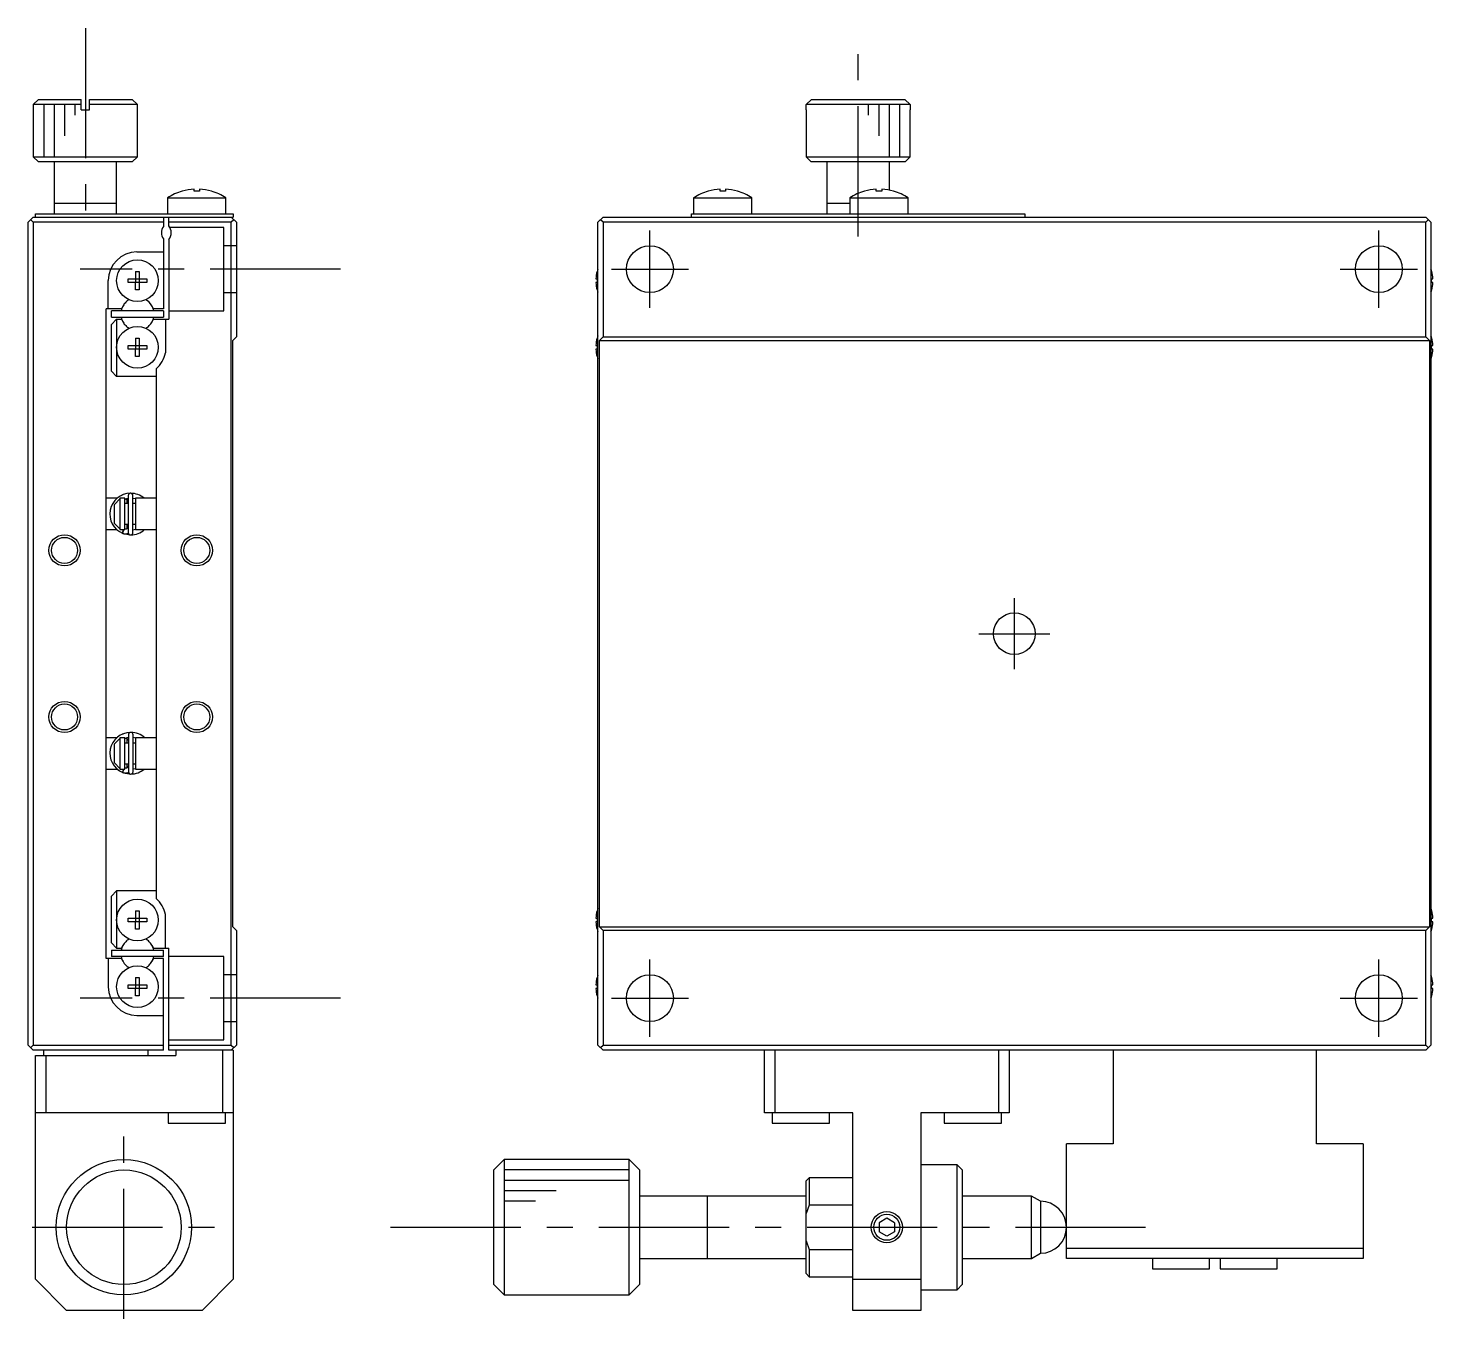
# Model space of a CAD drawing. Extents: x 65 to 401, y -9 to 219.
# Drawn here: x 265.9 to 400.8, y 63.3 to 187.3 of the extents above; entities that cross this region are included whole.
import ezdxf

# ---------------------------------------------------------------- set-up
doc = ezdxf.new("R2010")
doc.units = 0
doc.header["$LTSCALE"] = 10
doc.linetypes.add('CENTER', pattern=[2, 1.25, -0.25, 0.25, -0.25])
doc.linetypes.add('DASHED', pattern=[3.5, 2, -1.5])
doc.layers.get('0').update_dxf_attribs({"linetype": 'CONTINUOUS'})
doc.layers.add('CENTER', color=1, linetype='CENTER')

msp = doc.modelspace()

# ---------------------------------------------------------------- linework, layer by layer
at = {"color": 7, "linetype": 'CONTINUOUS'}
for p, q in [((266.941479, 180.443444), (266.441479, 179.943444)), ((271.041479, 179.943444), (266.441479, 179.943444)), ((266.441479, 179.943444), (266.441479, 174.943444)), ((266.941479, 180.443444), (271.041479, 180.443444)), ((271.041479, 179.443444), (271.041479, 180.443444)), ((271.041479, 179.443444), (271.841479, 179.443444)), ((271.841479, 180.443444), (275.941479, 180.443444)), ((271.841479, 179.443444), (271.841479, 180.443444)), ((276.441479, 179.943444), (271.841479, 179.943444)), ((276.441479, 179.943444), (275.941479, 180.443444)), ((276.441479, 174.943444), (276.441479, 179.943444)), ((340.655007, 179.443444), (340.671033, 179.443444)), ((340.655007, 179.443444), (340.655007, 174.943444)), ((340.671033, 179.943444), (341.17282, 180.443444)), ((340.671033, 179.443444), (340.671033, 179.943444)), ((350.638982, 179.943444), (340.671033, 179.943444)), ((341.17282, 180.443444), (350.137194, 180.443444)), ((350.137194, 180.443444), (350.638982, 179.943444)), ((350.638982, 179.943444), (350.638982, 179.443444)), ((350.638982, 179.443444), (350.655007, 179.443444)), ((350.655007, 174.943444), (350.655007, 179.443444)), ((266.441479, 174.943444), (276.441479, 174.943444)), ((266.441479, 174.943444), (266.941479, 174.443444)), ((275.941479, 174.443444), (266.941479, 174.443444)), ((268.441479, 174.443444), (268.441479, 169.443444)), ((274.441479, 169.443444), (274.441479, 174.443444)), ((275.941479, 174.443444), (276.441479, 174.943444)), ((340.655007, 174.943444), (350.655007, 174.943444)), ((340.655007, 174.943444), (341.155007, 174.443444)), ((350.155007, 174.443444), (341.155007, 174.443444)), ((342.655007, 174.443444), (342.655007, 169.443444)), ((348.655007, 171.735519), (348.655007, 174.443444)), ((350.155007, 174.443444), (350.655007, 174.943444)), ((280.74234, 171.636648), (280.739331, 171.642817)), ((281.881479, 171.636648), (281.881479, 171.829906)), ((282.401479, 171.636648), (281.881479, 171.636648)), ((282.401479, 171.829906), (282.401479, 171.636648)), ((283.543627, 171.642817), (283.540618, 171.636648)), ((331.255868, 171.636648), (331.25286, 171.642817)), ((332.395007, 171.636648), (332.395007, 171.829906)), ((332.915007, 171.636648), (332.395007, 171.636648)), ((332.915007, 171.829906), (332.915007, 171.636648)), ((334.057155, 171.642817), (334.054146, 171.636648)), ((346.255868, 171.636648), (346.25286, 171.642817)), ((347.395007, 171.636648), (347.395007, 171.829906)), ((347.915007, 171.636648), (347.395007, 171.636648)), ((347.915007, 171.829906), (347.915007, 171.636648)), ((349.057155, 171.642817), (349.054146, 171.636648)), ((274.441479, 170.443444), (268.441479, 170.443444)), ((279.341479, 170.985907), (284.941479, 170.985907)), ((279.341479, 170.985907), (279.341479, 169.443444)), ((284.941479, 169.443444), (284.941479, 170.985907)), ((329.855007, 170.985907), (329.855007, 169.443444)), ((329.855007, 170.985907), (335.455007, 170.985907)), ((335.455007, 169.443444), (335.455007, 170.985907)), ((344.855007, 170.443444), (342.655007, 170.443444)), ((344.855007, 170.985907), (344.855007, 169.443444)), ((344.855007, 170.985907), (350.455007, 170.985907)), ((350.455007, 169.443444), (350.455007, 170.985907)), ((266.441479, 169.143444), (265.941479, 168.643444)), ((265.941479, 89.643444), (265.941479, 168.643444)), ((266.441479, 168.643444), (266.191479, 168.893444)), ((266.441479, 169.143444), (285.641479, 169.143444)), ((278.941479, 168.643444), (266.441479, 168.643444)), ((266.441479, 168.643444), (266.441479, 89.643444)), ((266.641479, 169.143444), (266.641479, 169.443444)), ((266.641479, 169.443444), (285.641479, 169.443444)), ((278.941479, 169.143444), (278.941479, 168.243444)), ((279.441479, 168.304882), (279.441479, 169.143444)), ((285.441479, 168.643444), (279.441479, 168.643444)), ((285.941479, 168.643444), (285.441479, 169.143444)), ((285.691479, 168.893444), (285.441479, 168.643444)), ((285.441479, 89.643444), (285.441479, 168.643444)), ((285.641479, 169.443444), (285.641479, 169.143444)), ((285.941479, 168.643444), (285.941479, 157.643444)), ((321.155007, 169.143444), (320.655007, 168.643444)), ((320.655007, 89.643444), (320.655007, 168.643444)), ((321.155007, 168.643444), (320.905007, 168.893444)), ((321.155007, 169.143444), (400.155007, 169.143444)), ((400.155007, 168.643444), (321.155007, 168.643444)), ((321.155007, 168.643444), (321.155007, 157.643444)), ((329.655007, 169.143444), (329.655007, 169.443444)), ((329.655007, 169.443444), (361.655007, 169.443444)), ((361.655007, 169.443444), (361.655007, 169.143444)), ((400.655007, 168.643444), (400.155007, 169.143444)), ((400.405007, 168.893444), (400.155007, 168.643444)), ((400.155007, 157.643444), (400.155007, 168.643444)), ((400.655007, 168.643444), (400.655007, 89.643444)), ((278.941479, 167.043444), (278.941479, 160.343444)), ((279.441479, 166.982006), (279.441479, 159.343444)), ((276.391479, 165.793444), (278.941479, 165.793444)), ((276.261479, 163.929805), (276.621479, 163.929805)), ((276.261479, 163.929805), (276.261479, 163.223444)), ((276.621479, 163.929805), (276.621479, 163.223444)), ((320.580863, 163.93206), (320.585486, 163.929805)), ((400.724529, 163.929805), (400.729151, 163.93206)), ((273.641479, 160.343444), (273.641479, 163.043444)), ((275.555117, 162.863444), (275.555117, 163.223444)), ((275.555117, 163.223444), (276.261479, 163.223444)), ((276.261479, 162.863444), (275.555117, 162.863444)), ((276.271851, 163.213072), (276.261479, 163.223444)), ((276.271851, 162.873816), (276.261479, 162.863444)), ((276.261479, 162.157082), (276.261479, 162.863444)), ((276.621479, 162.157082), (276.261479, 162.157082)), ((276.271851, 163.213072), (276.611107, 163.213072)), ((276.271851, 162.873816), (276.271851, 163.213072)), ((276.611107, 162.873816), (276.271851, 162.873816)), ((276.611107, 163.213072), (276.621479, 163.223444)), ((276.611107, 163.213072), (276.611107, 162.873816)), ((276.611107, 162.873816), (276.621479, 162.863444)), ((276.621479, 163.223444), (277.32784, 163.223444)), ((276.621479, 162.863444), (276.621479, 162.157082)), ((277.32784, 162.863444), (276.621479, 162.863444)), ((277.32784, 163.223444), (277.32784, 162.863444)), ((320.465148, 163.223444), (320.585486, 163.223444)), ((320.585486, 162.863444), (320.465148, 162.863444)), ((320.585486, 162.157082), (320.580863, 162.154828)), ((320.585486, 163.223444), (320.585486, 162.863444)), ((400.724529, 163.223444), (400.844866, 163.223444)), ((400.724529, 162.863444), (400.724529, 163.223444)), ((400.844866, 162.863444), (400.724529, 162.863444)), ((400.729151, 162.154828), (400.724529, 162.157082)), ((275.066664, 160.637194), (274.897067, 160.343444)), ((277.985891, 160.343444), (277.816294, 160.637194)), ((273.441479, 97.943444), (273.441479, 160.343444)), ((274.897067, 160.343444), (273.441479, 160.343444)), ((278.941479, 160.143444), (273.941479, 160.143444)), ((273.941479, 159.543444), (273.941479, 160.143444)), ((273.941479, 159.543442), (278.941479, 159.543442)), ((273.941479, 158.843444), (274.441479, 159.343444)), ((274.441479, 159.343444), (274.897067, 159.343444)), ((274.441479, 159.343444), (274.441479, 153.843444)), ((274.897067, 159.343444), (275.066664, 159.049694)), ((277.816294, 159.049694), (277.985891, 159.343444)), ((278.941479, 160.343444), (277.985891, 160.343444)), ((277.985891, 159.343444), (279.441479, 159.343444)), ((278.941479, 160.143444), (278.941479, 159.543444)), ((279.141479, 159.343444), (279.141479, 156.121429)), ((273.941479, 154.343444), (273.941479, 158.843444)), ((275.555117, 156.463444), (275.555117, 156.823444)), ((275.555117, 156.823444), (276.261479, 156.823444)), ((276.261479, 157.529805), (276.621479, 157.529805)), ((276.261479, 157.529805), (276.261479, 156.823444)), ((276.271851, 156.813072), (276.261479, 156.823444)), ((276.271851, 156.813072), (276.611107, 156.813072)), ((276.271851, 156.473816), (276.271851, 156.813072)), ((276.611107, 156.813072), (276.621479, 156.823444)), ((276.611107, 156.813072), (276.611107, 156.473816)), ((276.621479, 157.529805), (276.621479, 156.823444)), ((276.621479, 156.823444), (277.32784, 156.823444)), ((277.32784, 156.823444), (277.32784, 156.463444)), ((285.591479, 157.293444), (285.941479, 157.643444)), ((285.591479, 100.993444), (285.591479, 157.293444)), ((320.465148, 156.823444), (320.585486, 156.823444)), ((320.580863, 157.53206), (320.585486, 157.529805)), ((320.585486, 156.823444), (320.585486, 156.463444)), ((320.805007, 157.293444), (321.155007, 157.643444)), ((320.805007, 157.293444), (400.505007, 157.293444)), ((320.805007, 100.993444), (320.805007, 157.293444)), ((321.155007, 157.643444), (400.155007, 157.643444)), ((400.155007, 157.643444), (400.505007, 157.293444)), ((400.505007, 157.293444), (400.505007, 100.993444)), ((400.724529, 157.529805), (400.729151, 157.53206)), ((400.724529, 156.823444), (400.844866, 156.823444)), ((400.724529, 156.463444), (400.724529, 156.823444)), ((276.261479, 156.463444), (275.555117, 156.463444)), ((276.271851, 156.473816), (276.261479, 156.463444)), ((276.261479, 155.757082), (276.261479, 156.463444)), ((276.621479, 155.757082), (276.261479, 155.757082)), ((276.611107, 156.473816), (276.271851, 156.473816)), ((276.611107, 156.473816), (276.621479, 156.463444)), ((276.621479, 156.463444), (276.621479, 155.757082)), ((277.32784, 156.463444), (276.621479, 156.463444)), ((320.585486, 156.463444), (320.465148, 156.463444)), ((320.585486, 155.757082), (320.580863, 155.754828)), ((400.844866, 156.463444), (400.724529, 156.463444)), ((400.729151, 155.754828), (400.724529, 155.757082)), ((274.441479, 153.843444), (273.941479, 154.343444)), ((278.241479, 153.843444), (274.441479, 153.843444)), ((278.241479, 154.564382), (278.241479, 103.722506)), ((274.486681, 142.143444), (273.441479, 142.143444)), ((274.241479, 141.559959), (274.741479, 142.089127)), ((275.241479, 142.143444), (274.741479, 142.143444)), ((274.741479, 142.143444), (274.741479, 139.143444)), ((275.015479, 142.469312), (274.985221, 142.456359)), ((275.009842, 142.466072), (275.006341, 142.465463)), ((275.07075, 142.490874), (275.015007, 142.470239)), ((275.241393, 142.076788), (275.561727, 142.15975)), ((275.241477, 142.07098), (275.254497, 142.073129)), ((275.241479, 139.143444), (275.241479, 142.143444)), ((275.254497, 142.073129), (275.268035, 142.074667)), ((275.268035, 142.074667), (275.281639, 142.075509)), ((275.281639, 142.075509), (275.295271, 142.075652)), ((275.295271, 142.075652), (275.308896, 142.075096)), ((275.308896, 142.075096), (275.322476, 142.07384)), ((275.322476, 142.07384), (275.335974, 142.07189)), ((275.335974, 142.07189), (275.349354, 142.069251)), ((275.349354, 142.069251), (275.36258, 142.065931)), ((275.36258, 142.065931), (275.375617, 142.061941)), ((275.375617, 142.061941), (275.38843, 142.057291)), ((275.38843, 142.057291), (275.400986, 142.051997)), ((275.400986, 142.051997), (275.413253, 142.046075)), ((275.413253, 142.046075), (275.4252, 142.039541)), ((275.4252, 142.039541), (275.436796, 142.032415)), ((275.436796, 142.032415), (275.448014, 142.024717)), ((275.441479, 141.643444), (275.441479, 142.029676)), ((275.448014, 142.024717), (275.458825, 142.01647)), ((275.458825, 142.01647), (275.469205, 142.007696)), ((275.469205, 142.007696), (275.479129, 141.998419)), ((275.479129, 141.998419), (275.488574, 141.988665)), ((275.488574, 141.988665), (275.49752, 141.97846)), ((275.49752, 141.97846), (275.505945, 141.96783)), ((275.505945, 141.96783), (275.513832, 141.956803)), ((275.513832, 141.956803), (275.521163, 141.945407)), ((275.521163, 141.945407), (275.527924, 141.93367)), ((275.527924, 141.93367), (275.5341, 141.921622)), ((275.5341, 141.921622), (275.539679, 141.909292)), ((275.539679, 141.909292), (275.544649, 141.89671)), ((275.544649, 141.89671), (275.548999, 141.883906)), ((275.548999, 141.883906), (275.552723, 141.87091)), ((275.552723, 141.87091), (275.555812, 141.857753)), ((275.555812, 141.857753), (275.55826, 141.844467)), ((275.55826, 141.844467), (275.560063, 141.831081)), ((275.560063, 141.831081), (275.561217, 141.817626)), ((275.561217, 141.817626), (275.56172, 141.804135)), ((275.56172, 141.804135), (275.561745, 141.800579)), ((275.561745, 142.400131), (275.561745, 138.850131)), ((276.011745, 138.850131), (276.011745, 142.400131)), ((276.011799, 142.159423), (276.241571, 142.10784)), ((276.241479, 142.143444), (276.241479, 139.143444)), ((278.241479, 142.143444), (276.241479, 142.143444)), ((274.241479, 139.726929), (274.241479, 141.559959)), ((275.561745, 141.643444), (275.241479, 141.643444)), ((276.241479, 141.643444), (276.011745, 141.643444)), ((273.441479, 139.143444), (274.445161, 139.143444)), ((274.741479, 139.197761), (274.241479, 139.726929)), ((274.741479, 139.143444), (275.241479, 139.143444)), ((275.006112, 138.784829), (275.082431, 139.041386)), ((275.057413, 138.954503), (275.051416, 138.938714)), ((275.063676, 138.970491), (275.057413, 138.954503)), ((275.070168, 138.986581), (275.063676, 138.970491)), ((275.07685, 139.002677), (275.070168, 138.986581)), ((275.083682, 139.018683), (275.07685, 139.002677)), ((275.082431, 139.041386), (275.134573, 139.143471)), ((275.090622, 139.034503), (275.083682, 139.018683)), ((275.09763, 139.050041), (275.090622, 139.034503)), ((275.104662, 139.065204), (275.09763, 139.050041)), ((275.111677, 139.079902), (275.104662, 139.065204)), ((275.118633, 139.094046), (275.111677, 139.079902)), ((275.125488, 139.107551), (275.118633, 139.094046)), ((275.1322, 139.120336), (275.125488, 139.107551)), ((275.138731, 139.132324), (275.1322, 139.120336)), ((275.145039, 139.143444), (275.138731, 139.132324)), ((275.246422, 139.178388), (275.241464, 139.179285)), ((275.241479, 139.643444), (275.561745, 139.643444)), ((275.259918, 139.176433), (275.246422, 139.178388)), ((275.273496, 139.175173), (275.259918, 139.176433)), ((275.287118, 139.174612), (275.273496, 139.175173)), ((275.300747, 139.17475), (275.287118, 139.174612)), ((275.314347, 139.175586), (275.300747, 139.17475)), ((275.327881, 139.177118), (275.314347, 139.175586)), ((275.341312, 139.17934), (275.327881, 139.177118)), ((275.354606, 139.182244), (275.341312, 139.17934)), ((275.367728, 139.18582), (275.354606, 139.182244)), ((275.380643, 139.190058), (275.367728, 139.18582)), ((275.393318, 139.194943), (275.380643, 139.190058)), ((275.405723, 139.200461), (275.393318, 139.194943)), ((275.417825, 139.206596), (275.405723, 139.200461)), ((275.429596, 139.213328), (275.417825, 139.206596)), ((275.441006, 139.22064), (275.429596, 139.213328)), ((275.45203, 139.228509), (275.441006, 139.22064)), ((275.441479, 139.22072), (275.441479, 139.643444)), ((275.462642, 139.236915), (275.45203, 139.228509)), ((275.472816, 139.245835), (275.462642, 139.236915)), ((275.48253, 139.255244), (275.472816, 139.245835)), ((275.491763, 139.265119), (275.48253, 139.255244)), ((275.500494, 139.275433), (275.491763, 139.265119)), ((275.508704, 139.286161), (275.500494, 139.275433)), ((275.516375, 139.297275), (275.508704, 139.286161)), ((275.523491, 139.308749), (275.516375, 139.297275)), ((275.530037, 139.320554), (275.523491, 139.308749)), ((275.536, 139.332662), (275.530037, 139.320554)), ((275.541366, 139.345044), (275.536, 139.332662)), ((275.546124, 139.357671), (275.541366, 139.345044)), ((275.550265, 139.370513), (275.546124, 139.357671)), ((275.553779, 139.383541), (275.550265, 139.370513)), ((275.55666, 139.396724), (275.553779, 139.383541)), ((275.558901, 139.410031), (275.55666, 139.396724)), ((275.560498, 139.423433), (275.558901, 139.410031)), ((275.561446, 139.436897), (275.560498, 139.423433)), ((275.561745, 139.449683), (275.561446, 139.436897)), ((276.011745, 139.643444), (276.241479, 139.643444)), ((276.241725, 139.142613), (276.011797, 139.090526)), ((276.241479, 139.143444), (278.241479, 139.143444)), ((274.972884, 138.799351), (275.012533, 138.782194)), ((275.011147, 138.796416), (275.01105, 138.790672)), ((275.01105, 138.790672), (275.011498, 138.78611)), ((275.011788, 138.803308), (275.011147, 138.796416)), ((275.011498, 138.78611), (275.014154, 138.780521)), ((275.012969, 138.811306), (275.011788, 138.803308)), ((275.014684, 138.820362), (275.012969, 138.811306)), ((275.014154, 138.780521), (275.015007, 138.780024)), ((275.016921, 138.830423), (275.014684, 138.820362)), ((275.015007, 138.780024), (275.046594, 138.767687)), ((275.019667, 138.841426), (275.016921, 138.830423)), ((275.022907, 138.853307), (275.019667, 138.841426)), ((275.02662, 138.865995), (275.022907, 138.853307)), ((275.030784, 138.879412), (275.02662, 138.865995)), ((275.035375, 138.893478), (275.030784, 138.879412)), ((275.040364, 138.90811), (275.035375, 138.893478)), ((275.045722, 138.923219), (275.040364, 138.90811)), ((275.051416, 138.938714), (275.045722, 138.923219)), ((275.046594, 138.767687), (275.080526, 138.756301)), ((275.066841, 138.760348), (275.758088, 138.626599)), ((275.080526, 138.756301), (275.114974, 138.746626)), ((275.114974, 138.746626), (275.149854, 138.738686)), ((275.149854, 138.738686), (275.185078, 138.732498)), ((275.185078, 138.732498), (275.220561, 138.728079)), ((275.220561, 138.728079), (275.256216, 138.725437)), ((275.256216, 138.725437), (275.291956, 138.72458)), ((275.291956, 138.72458), (275.327693, 138.725509)), ((275.327693, 138.725509), (275.36334, 138.728221)), ((275.36334, 138.728221), (275.39881, 138.73271)), ((275.39881, 138.73271), (275.434017, 138.738965)), ((275.434017, 138.738965), (275.468874, 138.746971)), ((275.468874, 138.746971), (275.503296, 138.756708)), ((275.503296, 138.756708), (275.537199, 138.768154)), ((275.537199, 138.768154), (275.5705, 138.781281)), ((275.5705, 138.781281), (275.572332, 138.782059)), ((274.453227, 119.143444), (273.441479, 119.143444)), ((274.241479, 118.559959), (274.741479, 119.089127)), ((275.241479, 119.143444), (274.741479, 119.143444)), ((274.741479, 119.143444), (274.741479, 116.143444)), ((275.024708, 119.506995), (274.986476, 119.490529)), ((275.019071, 119.503756), (275.015569, 119.503146)), ((275.079978, 119.528557), (275.024235, 119.507922)), ((275.241448, 119.110989), (275.570956, 119.197433)), ((275.241463, 119.10673), (275.250289, 119.108583)), ((275.241479, 116.143444), (275.241479, 119.143444)), ((275.250289, 119.108583), (275.263725, 119.110812)), ((275.263725, 119.110812), (275.277263, 119.112351)), ((275.277263, 119.112351), (275.290867, 119.113193)), ((275.290867, 119.113193), (275.3045, 119.113336)), ((275.3045, 119.113336), (275.318124, 119.112779)), ((275.318124, 119.112779), (275.331704, 119.111524)), ((275.331704, 119.111524), (275.345202, 119.109574)), ((275.345202, 119.109574), (275.358582, 119.106935)), ((275.358582, 119.106935), (275.371808, 119.103615)), ((275.371808, 119.103615), (275.384845, 119.099624)), ((275.384845, 119.099624), (275.397658, 119.094975)), ((275.397658, 119.094975), (275.410215, 119.089681)), ((275.410215, 119.089681), (275.422482, 119.083758)), ((275.422482, 119.083758), (275.434429, 119.077224)), ((275.434429, 119.077224), (275.446025, 119.070098)), ((275.441479, 118.643444), (275.441479, 119.073112)), ((275.446025, 119.070098), (275.457242, 119.062401)), ((275.457242, 119.062401), (275.468054, 119.054153)), ((275.468054, 119.054153), (275.478434, 119.045379)), ((275.478434, 119.045379), (275.488358, 119.036103)), ((275.488358, 119.036103), (275.497803, 119.026349)), ((275.497803, 119.026349), (275.506748, 119.016144)), ((275.506748, 119.016144), (275.515173, 119.005514)), ((275.515173, 119.005514), (275.52306, 118.994487)), ((275.52306, 118.994487), (275.530392, 118.98309)), ((275.530392, 118.98309), (275.537153, 118.971354)), ((275.537153, 118.971354), (275.543329, 118.959305)), ((275.543329, 118.959305), (275.548908, 118.946975)), ((275.548908, 118.946975), (275.553877, 118.934393)), ((275.553877, 118.934393), (275.558228, 118.921589)), ((275.558228, 118.921589), (275.561951, 118.908593)), ((275.561951, 118.908593), (275.56504, 118.895437)), ((275.56504, 118.895437), (275.567488, 118.88215)), ((275.567488, 118.88215), (275.569291, 118.868764)), ((275.569291, 118.868764), (275.570445, 118.85531)), ((275.570445, 118.85531), (275.570949, 118.841818)), ((275.570949, 118.841818), (275.570973, 118.838263)), ((275.570973, 119.437815), (275.570973, 115.887815)), ((276.020973, 115.887815), (276.020973, 119.437815)), ((276.021027, 119.197107), (276.241648, 119.148288)), ((276.241479, 119.143444), (276.241479, 116.143444)), ((278.241479, 119.143444), (276.241479, 119.143444)), ((276.241648, 119.148288), (276.256801, 119.143677)), ((274.241479, 116.726929), (274.241479, 118.559959)), ((275.570973, 118.643444), (275.241479, 118.643444)), ((276.241479, 118.643444), (276.020973, 118.643444)), ((273.441479, 116.143444), (274.497148, 116.143444)), ((274.741479, 116.197761), (274.241479, 116.726929)), ((274.741479, 116.143444), (275.241479, 116.143444)), ((275.015341, 115.822512), (275.091659, 116.079069)), ((275.076509, 116.017164), (275.069874, 116.000496)), ((275.083368, 116.033884), (275.076509, 116.017164)), ((275.090405, 116.050548), (275.083368, 116.033884)), ((275.097576, 116.067049), (275.090405, 116.050548)), ((275.091659, 116.079069), (275.122834, 116.143454)), ((275.104834, 116.08328), (275.097576, 116.067049)), ((275.112132, 116.099136), (275.104834, 116.08328)), ((275.119423, 116.114515), (275.112132, 116.099136)), ((275.126659, 116.129316), (275.119423, 116.114515)), ((275.133795, 116.143444), (275.126659, 116.129316)), ((275.242271, 116.218717), (275.241474, 116.218897)), ((275.241479, 116.643444), (275.570973, 116.643444)), ((275.25565, 116.216072), (275.242271, 116.218717)), ((275.269147, 116.214117), (275.25565, 116.216072)), ((275.282725, 116.212857), (275.269147, 116.214117)), ((275.296347, 116.212295), (275.282725, 116.212857)), ((275.309976, 116.212433), (275.296347, 116.212295)), ((275.323576, 116.21327), (275.309976, 116.212433)), ((275.337109, 116.214802), (275.323576, 116.21327)), ((275.350541, 116.217024), (275.337109, 116.214802)), ((275.363835, 116.219927), (275.350541, 116.217024)), ((275.376956, 116.223504), (275.363835, 116.219927)), ((275.389871, 116.227741), (275.376956, 116.223504)), ((275.402547, 116.232627), (275.389871, 116.227741)), ((275.414951, 116.238145), (275.402547, 116.232627)), ((275.427053, 116.244279), (275.414951, 116.238145)), ((275.438824, 116.251012), (275.427053, 116.244279)), ((275.450235, 116.258323), (275.438824, 116.251012)), ((275.441479, 116.252298), (275.441479, 116.643444)), ((275.461259, 116.266193), (275.450235, 116.258323)), ((275.47187, 116.274599), (275.461259, 116.266193)), ((275.482044, 116.283519), (275.47187, 116.274599)), ((275.491759, 116.292928), (275.482044, 116.283519)), ((275.500992, 116.302802), (275.491759, 116.292928)), ((275.509723, 116.313117), (275.500992, 116.302802)), ((275.517932, 116.323844), (275.509723, 116.313117)), ((275.525604, 116.334959), (275.517932, 116.323844)), ((275.53272, 116.346432), (275.525604, 116.334959)), ((275.539266, 116.358237), (275.53272, 116.346432)), ((275.545228, 116.370346), (275.539266, 116.358237)), ((275.550594, 116.382728), (275.545228, 116.370346)), ((275.555352, 116.395355), (275.550594, 116.382728)), ((275.559493, 116.408197), (275.555352, 116.395355)), ((275.563008, 116.421225), (275.559493, 116.408197)), ((275.565889, 116.434407), (275.563008, 116.421225)), ((275.56813, 116.447715), (275.565889, 116.434407)), ((275.569726, 116.461116), (275.56813, 116.447715)), ((275.570675, 116.474581), (275.569726, 116.461116)), ((275.570973, 116.487367), (275.570675, 116.474581)), ((276.020973, 116.643444), (276.241479, 116.643444)), ((276.24153, 116.177428), (276.021025, 116.12821)), ((276.241479, 116.143444), (278.241479, 116.143444)), ((274.981906, 115.836538), (275.03533, 115.814243)), ((275.020385, 115.834257), (275.020281, 115.828287)), ((275.020281, 115.828287), (275.020765, 115.823591)), ((275.021075, 115.841463), (275.020385, 115.834257)), ((275.020765, 115.823591), (275.023383, 115.818204)), ((275.022347, 115.849858), (275.021075, 115.841463)), ((275.024193, 115.859388), (275.022347, 115.849858)), ((275.023383, 115.818204), (275.024235, 115.817708)), ((275.0266, 115.869992), (275.024193, 115.859388)), ((275.024235, 115.817708), (275.055822, 115.80537)), ((275.029553, 115.8816), (275.0266, 115.869992)), ((275.033034, 115.894137), (275.029553, 115.8816)), ((275.037019, 115.907523), (275.033034, 115.894137)), ((275.041482, 115.921671), (275.037019, 115.907523)), ((275.046396, 115.936489), (275.041482, 115.921671)), ((275.051728, 115.951882), (275.046396, 115.936489)), ((275.057443, 115.96775), (275.051728, 115.951882)), ((275.055822, 115.80537), (275.089754, 115.793985)), ((275.063504, 115.983989), (275.057443, 115.96775)), ((275.069874, 116.000496), (275.063504, 115.983989)), ((275.076069, 115.798031), (275.767316, 115.664282)), ((275.089754, 115.793985), (275.124203, 115.78431)), ((275.124203, 115.78431), (275.159082, 115.776369)), ((275.159082, 115.776369), (275.194307, 115.770182)), ((275.194307, 115.770182), (275.22979, 115.765762)), ((275.22979, 115.765762), (275.265445, 115.763121)), ((275.265445, 115.763121), (275.301184, 115.762263)), ((275.301184, 115.762263), (275.336921, 115.763192)), ((275.336921, 115.763192), (275.372568, 115.765904)), ((275.372568, 115.765904), (275.408039, 115.770393)), ((275.408039, 115.770393), (275.443245, 115.776648)), ((275.443245, 115.776648), (275.478102, 115.784654)), ((275.478102, 115.784654), (275.512525, 115.794392)), ((275.512525, 115.794392), (275.546428, 115.805838)), ((275.546428, 115.805838), (275.579729, 115.818964)), ((275.579729, 115.818964), (275.58156, 115.819743)), ((273.941479, 103.943444), (274.441479, 104.443444)), ((273.941479, 99.443444), (273.941479, 103.943444)), ((278.241479, 104.443444), (274.441479, 104.443444)), ((274.441479, 104.443444), (274.441479, 98.943444)), ((276.261479, 102.529805), (276.621479, 102.529805)), ((276.261479, 102.529805), (276.261479, 101.823444)), ((276.621479, 102.529805), (276.621479, 101.823444)), ((320.580863, 102.53206), (320.585486, 102.529805)), ((400.724529, 102.529805), (400.729151, 102.53206)), ((275.555117, 101.463444), (275.555117, 101.823444)), ((275.555117, 101.823444), (276.261479, 101.823444)), ((276.261479, 101.463444), (275.555117, 101.463444)), ((276.271851, 101.813072), (276.261479, 101.823444)), ((276.271851, 101.473816), (276.261479, 101.463444)), ((276.261479, 100.757082), (276.261479, 101.463444)), ((276.271851, 101.813072), (276.611107, 101.813072)), ((276.271851, 101.473816), (276.271851, 101.813072)), ((276.611107, 101.473816), (276.271851, 101.473816)), ((276.611107, 101.813072), (276.621479, 101.823444)), ((276.611107, 101.813072), (276.611107, 101.473816)), ((276.611107, 101.473816), (276.621479, 101.463444)), ((276.621479, 101.823444), (277.32784, 101.823444)), ((276.621479, 101.463444), (276.621479, 100.757082)), ((277.32784, 101.463444), (276.621479, 101.463444)), ((277.32784, 101.823444), (277.32784, 101.463444)), ((279.141479, 98.943444), (279.141479, 102.165459)), ((320.465148, 101.823444), (320.585486, 101.823444)), ((320.585486, 101.463444), (320.465148, 101.463444)), ((320.585486, 101.823444), (320.585486, 101.463444)), ((400.724529, 101.823444), (400.844866, 101.823444)), ((400.724529, 101.463444), (400.724529, 101.823444)), ((400.844866, 101.463444), (400.724529, 101.463444)), ((276.621479, 100.757082), (276.261479, 100.757082)), ((285.941479, 100.643444), (285.591479, 100.993444)), ((285.941479, 100.643444), (285.941479, 89.643444)), ((320.585486, 100.757082), (320.580863, 100.754828)), ((321.155007, 100.643444), (320.805007, 100.993444)), ((320.805007, 100.993444), (400.505007, 100.993444)), ((400.155007, 100.643444), (321.155007, 100.643444)), ((321.155007, 100.643444), (321.155007, 89.643444)), ((400.505007, 100.993444), (400.155007, 100.643444)), ((400.155007, 89.643444), (400.155007, 100.643444)), ((400.729151, 100.754828), (400.724529, 100.757082)), ((274.441479, 98.943444), (273.941479, 99.443444)), ((273.941479, 98.743446), (278.941479, 98.743446)), ((273.941479, 98.743444), (273.941479, 98.143444)), ((274.441479, 98.943444), (274.897067, 98.943444)), ((274.897067, 98.943444), (275.066664, 99.237194)), ((277.816294, 99.237194), (277.985891, 98.943444)), ((277.985891, 98.943444), (279.441479, 98.943444)), ((278.941479, 98.143444), (278.941479, 98.743444)), ((279.441479, 89.143444), (279.441479, 98.943444)), ((274.897067, 97.943444), (273.441479, 97.943444)), ((273.641479, 97.943444), (273.641479, 95.243444)), ((278.941479, 98.143444), (273.941479, 98.143444)), ((275.066664, 97.649694), (274.897067, 97.943444)), ((277.985891, 97.943444), (277.816294, 97.649694)), ((278.941479, 97.943444), (277.985891, 97.943444)), ((278.941479, 89.143444), (278.941479, 97.943444)), ((276.261479, 96.129805), (276.621479, 96.129805)), ((276.261479, 96.129805), (276.261479, 95.423444)), ((276.621479, 96.129805), (276.621479, 95.423444)), ((320.580863, 96.13206), (320.585486, 96.129805)), ((400.724529, 96.129805), (400.729151, 96.13206)), ((275.555117, 95.063444), (275.555117, 95.423444)), ((275.555117, 95.423444), (276.261479, 95.423444)), ((276.261479, 95.063444), (275.555117, 95.063444)), ((276.271851, 95.413072), (276.261479, 95.423444)), ((276.271851, 95.073816), (276.261479, 95.063444)), ((276.261479, 94.357082), (276.261479, 95.063444)), ((276.271851, 95.413072), (276.611107, 95.413072)), ((276.271851, 95.073816), (276.271851, 95.413072)), ((276.611107, 95.073816), (276.271851, 95.073816)), ((276.611107, 95.413072), (276.621479, 95.423444)), ((276.611107, 95.413072), (276.611107, 95.073816)), ((276.611107, 95.073816), (276.621479, 95.063444)), ((276.621479, 95.423444), (277.32784, 95.423444)), ((276.621479, 95.063444), (276.621479, 94.357082)), ((277.32784, 95.063444), (276.621479, 95.063444)), ((277.32784, 95.423444), (277.32784, 95.063444)), ((320.465148, 95.423444), (320.585486, 95.423444)), ((320.585486, 95.063444), (320.465148, 95.063444)), ((320.585486, 95.423444), (320.585486, 95.063444)), ((400.724529, 95.423444), (400.844866, 95.423444)), ((400.724529, 95.063444), (400.724529, 95.423444)), ((400.844866, 95.063444), (400.724529, 95.063444)), ((276.621479, 94.357082), (276.261479, 94.357082)), ((320.585486, 94.357082), (320.580863, 94.354828)), ((400.729151, 94.354828), (400.724529, 94.357082)), ((276.391479, 92.493444), (278.941479, 92.493444)), ((266.441479, 89.143444), (265.941479, 89.643444)), ((266.191479, 89.393444), (266.441479, 89.643444)), ((266.441479, 89.643444), (278.941479, 89.643444)), ((278.941479, 89.143444), (266.441479, 89.143444)), ((267.441479, 88.643444), (267.441479, 89.143444)), ((277.441479, 89.143444), (277.441479, 88.643444)), ((279.441479, 89.643444), (285.441479, 89.643444)), ((285.641479, 89.143444), (279.441479, 89.143444)), ((280.141479, 89.143444), (280.141479, 88.643444)), ((284.641479, 83.143444), (284.641479, 89.143444)), ((285.441479, 89.643444), (285.691479, 89.393444)), ((285.441479, 89.143444), (285.941479, 89.643444)), ((285.641479, 89.143444), (285.641479, 67.143444)), ((320.655007, 89.643444), (321.155007, 89.143444)), ((320.905007, 89.393444), (321.155007, 89.643444)), ((321.155007, 89.643444), (400.155007, 89.643444)), ((400.155007, 89.143444), (321.155007, 89.143444)), ((336.655007, 83.143444), (336.655007, 89.143444)), ((337.655007, 89.143444), (337.655007, 83.143444)), ((359.155007, 83.143444), (359.155007, 89.143444)), ((360.155007, 89.143444), (360.155007, 83.143444)), ((370.155007, 89.143444), (370.155007, 80.143444)), ((389.655007, 80.143444), (389.655007, 89.143444)), ((400.155007, 89.643444), (400.405007, 89.393444)), ((400.155007, 89.143444), (400.655007, 89.643444)), ((266.641479, 67.143444), (266.641479, 88.643444)), ((266.641479, 88.643444), (280.141479, 88.643444)), ((267.641479, 88.643444), (267.641479, 83.143444)), ((285.641479, 83.143444), (266.641479, 83.143444)), ((279.391479, 83.143444), (279.391479, 82.143444)), ((284.891479, 82.143444), (284.891479, 83.143444)), ((345.155007, 83.143444), (336.655007, 83.143444)), ((337.405007, 83.143444), (337.405007, 82.143444)), ((342.905007, 82.143444), (342.905007, 83.143444)), ((345.155007, 64.143444), (345.155007, 83.143444)), ((360.155007, 83.143444), (351.655007, 83.143444)), ((351.655007, 83.143444), (351.655007, 64.143444)), ((353.905007, 83.143444), (353.905007, 82.143444)), ((359.405007, 82.143444), (359.405007, 83.143444)), ((279.391479, 82.143444), (284.891479, 82.143444)), ((337.405007, 82.143444), (342.905007, 82.143444)), ((353.905007, 82.143444), (359.405007, 82.143444)), ((370.155007, 80.143444), (365.655007, 80.143444)), ((365.655007, 69.143444), (365.655007, 80.143444)), ((394.155007, 80.143444), (389.655007, 80.143444)), ((394.155007, 80.143444), (394.155007, 69.143444)), ((311.655007, 78.643444), (310.655007, 77.643444)), ((311.655007, 78.643444), (311.655007, 65.643444)), ((323.655007, 78.643444), (311.655007, 78.643444)), ((324.655007, 77.643444), (323.655007, 78.643444)), ((323.655007, 65.643444), (323.655007, 78.643444)), ((310.655007, 66.643444), (310.655007, 77.643444)), ((324.655007, 77.643444), (324.655007, 66.643444)), ((355.155007, 78.143444), (351.655007, 78.143444)), ((355.155007, 66.143444), (355.155007, 78.143444)), ((355.655007, 77.643444), (355.155007, 78.143444)), ((355.655007, 77.643444), (355.655007, 66.643444)), ((340.955007, 76.893444), (340.655007, 76.593444)), ((340.655007, 67.693444), (340.655007, 76.593444)), ((340.955007, 76.893444), (340.955007, 74.264764)), ((345.155007, 76.893444), (340.955007, 76.893444)), ((340.654988, 75.143444), (324.655007, 75.143444)), ((331.155007, 75.143449), (331.155007, 69.143439)), ((340.955007, 74.264764), (340.655007, 73.462535)), ((345.155007, 74.264764), (340.955007, 74.264764)), ((362.288982, 75.143444), (355.655027, 75.143444)), ((362.288982, 69.143567), (362.288982, 75.143444)), ((363.155007, 74.643444), (362.288982, 75.143444)), ((363.155007, 74.643444), (363.155007, 69.643546)), ((348.405007, 73.009469), (347.655007, 72.576457)), ((349.155007, 72.576457), (348.405007, 73.009469)), ((347.655007, 72.576457), (347.655007, 71.710431)), ((348.405007, 71.277419), (347.655007, 71.710431)), ((349.155007, 71.710431), (348.405007, 71.277419)), ((349.155007, 72.576457), (349.155007, 71.710431)), ((340.655007, 70.824353), (340.955007, 70.022124)), ((324.655007, 69.143444), (340.654988, 69.143444)), ((340.955007, 70.022124), (340.955007, 67.393444)), ((340.955007, 70.022124), (345.155007, 70.022124)), ((355.655027, 69.143444), (362.288982, 69.143444)), ((362.288982, 69.143444), (363.155007, 69.643444)), ((365.655007, 70.143444), (394.155007, 70.143444)), ((394.155007, 69.143444), (365.655007, 69.143444)), ((373.905007, 69.143444), (373.905007, 68.143444)), ((379.405007, 68.143444), (379.405007, 69.143444)), ((380.405007, 69.143444), (380.405007, 68.143444)), ((385.905007, 68.143444), (385.905007, 69.143444)), ((340.655007, 67.693444), (340.955007, 67.393444)), ((373.905007, 68.143444), (379.405007, 68.143444)), ((380.405007, 68.143444), (385.905007, 68.143444)), ((266.641479, 67.143444), (269.641479, 64.143444)), ((282.641479, 64.143444), (285.641479, 67.143444)), ((310.655007, 66.643444), (311.655007, 65.643444)), ((323.655007, 65.643444), (324.655007, 66.643444)), ((340.955007, 67.393444), (345.155007, 67.393444)), ((345.155007, 67.143444), (351.655007, 67.143444)), ((351.655007, 66.143444), (355.155007, 66.143444)), ((355.155007, 66.143444), (355.655007, 66.643444)), ((311.655007, 65.643444), (323.655007, 65.643444)), ((282.641479, 64.143444), (269.641479, 64.143444)), ((351.655007, 64.143444), (345.155007, 64.143444))]:
    msp.add_line(p, q, dxfattribs=at)
at = {"color": 3, "linetype": 'CONTINUOUS'}
for p, q in [((267.441479, 179.943444), (267.441479, 174.943444)), ((268.441479, 179.943444), (268.441479, 174.943444)), ((269.441479, 179.943444), (269.441479, 176.943444)), ((270.441479, 179.943444), (270.441479, 178.943444)), ((346.655007, 178.943444), (346.655007, 179.943444)), ((347.655007, 176.943444), (347.655007, 179.943444)), ((348.655007, 174.943444), (348.655007, 179.943444)), ((349.655007, 174.943444), (349.655007, 179.943444)), ((323.655007, 77.643444), (311.655007, 77.643444)), ((323.655007, 76.643444), (311.655007, 76.643444)), ((316.655007, 75.643444), (311.655007, 75.643444)), ((314.655007, 74.643444), (311.655007, 74.643444))]:
    msp.add_line(p, q, dxfattribs=at)
at = {"color": 3, "linetype": 'DASHED'}
for p, q in [((284.741479, 168.143444), (279.557731, 168.143444)), ((284.741479, 160.143444), (284.741479, 168.143444)), ((285.941479, 166.393444), (284.741479, 166.393444)), ((284.741479, 161.893444), (285.941479, 161.893444)), ((279.441479, 160.143444), (284.741479, 160.143444)), ((284.741479, 98.143444), (279.441479, 98.143444)), ((284.741479, 90.143444), (284.741479, 98.143444)), ((285.941479, 96.393444), (284.741479, 96.393444)), ((284.741479, 91.893444), (285.941479, 91.893444)), ((279.441479, 90.143444), (284.741479, 90.143444))]:
    msp.add_line(p, q, dxfattribs=at)
at = {"color": 7, "linetype": 'CONTINUOUS'}
for centre, radius in [((325.655007, 164.143444), 2.25), ((395.655007, 164.143444), 2.25), ((276.441479, 163.043444), 2), ((276.441479, 156.643444), 2), ((269.441479, 137.143444), 1.25), ((282.141479, 137.143444), 1.25), ((360.655007, 129.143444), 2), ((269.441479, 121.143444), 1.25), ((282.141479, 121.143444), 1.25), ((276.441479, 101.643444), 2), ((276.441479, 95.243444), 2), ((325.655007, 94.143444), 2.25), ((395.655007, 94.143444), 2.25), ((275.141479, 72.143444), 6.5), ((275.141479, 72.143444), 5.5), ((348.405007, 72.143444), 1.25)]:
    msp.add_circle(centre, radius, dxfattribs=at)
at = {"color": 3, "linetype": 'CONTINUOUS'}
for centre in [(269.441479, 137.143444), (282.141479, 137.143444), (269.441479, 121.143444), (282.141479, 121.143444), (348.405007, 72.143444)]:
    msp.add_circle(centre, 1.5, dxfattribs=at)
at = {"color": 7, "linetype": 'CONTINUOUS'}
for centre, radius, start, end in [((282.141479, 166.843444), 5, 106.285843, 124.055798), ((282.141479, 166.843444), 4.993235, 92.984767, 106.272555), ((282.141479, 166.843444), 4.993235, 73.727445, 87.015233), ((282.141479, 166.843444), 5, 55.944202, 73.714157), ((332.655007, 166.843444), 5, 106.285843, 124.055798), ((332.655007, 166.843444), 4.993235, 92.984767, 106.272555), ((332.655007, 166.843444), 4.993235, 73.727445, 87.015233), ((332.655007, 166.843444), 5, 55.944202, 73.714157), ((347.655007, 166.843444), 5, 106.285843, 124.055798), ((347.655007, 166.843444), 4.993235, 92.984767, 106.272555), ((347.655007, 166.843444), 4.993235, 73.727445, 87.015233), ((347.655007, 166.843444), 5, 55.944202, 73.714157), ((279.741479, 167.643444), 1, 143.130102, 216.869898), ((278.691479, 167.643444), 1, 318.590378, 41.409622), ((276.391479, 163.043444), 2.75, 90, 180), ((323.655007, 163.043444), 3.194933, 163.893288, 176.770291), ((323.655007, 163.043444), 3.2, 159.635865, 163.877467), ((397.655007, 163.043444), 3.2, 16.122533, 20.364135), ((397.655007, 163.043444), 3.194933, 3.229709, 16.106712), ((323.655007, 163.043444), 3.194933, 183.229709, 196.106712), ((323.655007, 163.043444), 3.2, 196.122533, 200.364135), ((397.655007, 163.043444), 3.2, 339.635865, 343.877467), ((397.655007, 163.043444), 3.194933, 343.893288, 356.770291), ((276.441479, 159.843443), 1.5875, 150, 169.106911), ((276.441479, 159.843444), 1.5875, 135, 150), ((276.556479, 159.728634), 1.75, 121.886504, 135.004406), ((276.441479, 159.843443), 1.5875, 120.433182, 134.999975), ((276.441479, 159.843443), 1.5875, 30.000031, 59.566818), ((276.326479, 159.728634), 1.75, 44.995594, 58.113496), ((276.441479, 159.843443), 1.5875, 10.893075, 30.000031), ((276.441479, 159.843443), 1.5875, 190.893075, 210), ((276.441479, 159.843443), 1.5875, 315.000026, 349.10691), ((276.441479, 159.843444), 1.5875, 210, 225), ((276.441479, 159.843443), 1.5875, 224.999975, 239.566737), ((276.556479, 159.958254), 1.75, 224.995594, 238.113496), ((276.441479, 159.843443), 1.5875, 300.433263, 315.000025), ((276.326479, 159.958254), 1.75, 301.886504, 315.004406), ((323.655007, 156.643444), 3.194933, 163.893288, 176.770291), ((323.655007, 156.643444), 3.2, 159.635865, 163.877467), ((397.655007, 156.643444), 3.2, 16.122533, 20.364135), ((397.655007, 156.643444), 3.194933, 3.229709, 16.106712), ((276.441479, 156.643444), 2.75, 310.885193, 349.057501), ((323.655007, 156.643444), 3.194933, 183.229709, 196.106712), ((323.655007, 156.643444), 3.2, 196.122533, 200.364135), ((397.655007, 156.643444), 3.2, 339.635865, 343.877467), ((397.655007, 156.643444), 3.194933, 343.893288, 356.770291), ((275.787104, 140.624971), 1.998953, 90.830461, 247.286566), ((275.786745, 142.400131), 0.225, 0, 180), ((275.788254, 140.629795), 1.994033, 49.400601, 89.230412), ((275.785232, 140.628973), 2.002667, 270.777946, 312.110892), ((275.786745, 138.850131), 0.225, 180, 0), ((275.796332, 117.662654), 1.998953, 90.830461, 247.286566), ((275.795973, 119.437815), 0.225, 0, 180), ((275.797592, 117.667399), 1.994111, 47.758977, 89.233591), ((275.794272, 117.667606), 2.003618, 270.78297, 310.460387), ((275.795973, 115.887815), 0.225, 180, 0), ((276.441479, 101.643444), 2.75, 10.942499, 49.114807), ((323.655007, 101.643444), 3.194933, 163.893288, 176.770291), ((323.655007, 101.643444), 3.2, 159.635865, 163.877467), ((397.655007, 101.643444), 3.2, 16.122533, 20.364135), ((397.655007, 101.643444), 3.194933, 3.229709, 16.106712), ((323.655007, 101.643444), 3.194933, 183.229709, 196.106712), ((397.655007, 101.643444), 3.194933, 343.893288, 356.770291), ((323.655007, 101.643444), 3.2, 196.122533, 200.364135), ((397.655007, 101.643444), 3.2, 339.635865, 343.877467), ((276.441479, 98.443445), 1.5875, 135.000026, 169.106956), ((276.441479, 98.443445), 1.5875, 120.433263, 135.000025), ((276.556479, 98.328634), 1.75, 121.886504, 135.004406), ((276.441479, 98.443445), 1.5875, 44.999975, 59.566737), ((276.326479, 98.328634), 1.75, 44.995594, 58.113496), ((276.441479, 98.443444), 1.5875, 30, 45), ((276.441479, 98.443445), 1.5875, 10.893136, 30), ((276.441479, 98.443445), 1.5875, 190.89301, 210), ((276.441479, 98.443445), 1.5875, 210.000031, 239.566818), ((276.556479, 98.558254), 1.75, 224.995594, 238.113496), ((276.441479, 98.443445), 1.5875, 300.433182, 314.999975), ((276.326479, 98.558254), 1.75, 301.886504, 315.004406), ((276.441479, 98.443444), 1.5875, 315, 330), ((276.441479, 98.443445), 1.5875, 329.999969, 349.10699), ((323.655007, 95.243444), 3.194933, 163.893288, 176.770291), ((323.655007, 95.243444), 3.2, 159.635865, 163.877467), ((397.655007, 95.243444), 3.2, 16.122533, 20.364135), ((397.655007, 95.243444), 3.194933, 3.229709, 16.106712), ((276.391479, 95.243444), 2.75, 180, 270), ((323.655007, 95.243444), 3.194933, 183.229709, 196.106712), ((397.655007, 95.243444), 3.194933, 343.893288, 356.770291), ((323.655007, 95.243444), 3.2, 196.122533, 200.364135), ((397.655007, 95.243444), 3.2, 339.635865, 343.877467), ((363.155007, 72.143444), 2.5, 270, 90)]:
    msp.add_arc(centre, radius, start, end, dxfattribs=at)
at = {"layer": 'CENTER', "color": 1, "linetype": 'CENTER'}
for p, q in [((271.441479, 187.293444), (271.441479, 167.293444)), ((345.655007, 167.293444), (345.655007, 187.293444)), ((325.655007, 160.443444), (325.655007, 167.843444)), ((395.655007, 160.443444), (395.655007, 167.843444)), ((295.941479, 164.143444), (270.941479, 164.143444)), ((321.955007, 164.143444), (329.355007, 164.143444)), ((391.955007, 164.143444), (399.355007, 164.143444)), ((360.655007, 125.743444), (360.655007, 132.543444)), ((357.255007, 129.143444), (364.055007, 129.143444)), ((325.655007, 90.443444), (325.655007, 97.843444)), ((395.655007, 90.443444), (395.655007, 97.843444)), ((295.941479, 94.143444), (270.941479, 94.143444)), ((321.955007, 94.143444), (329.355007, 94.143444)), ((391.955007, 94.143444), (399.355007, 94.143444)), ((275.141479, 63.343444), (275.141479, 80.943444)), ((266.341479, 72.143444), (283.941479, 72.143444)), ((300.749937, 72.143444), (375.749937, 72.143444))]:
    msp.add_line(p, q, dxfattribs=at)

doc.saveas('drawing.dxf')
